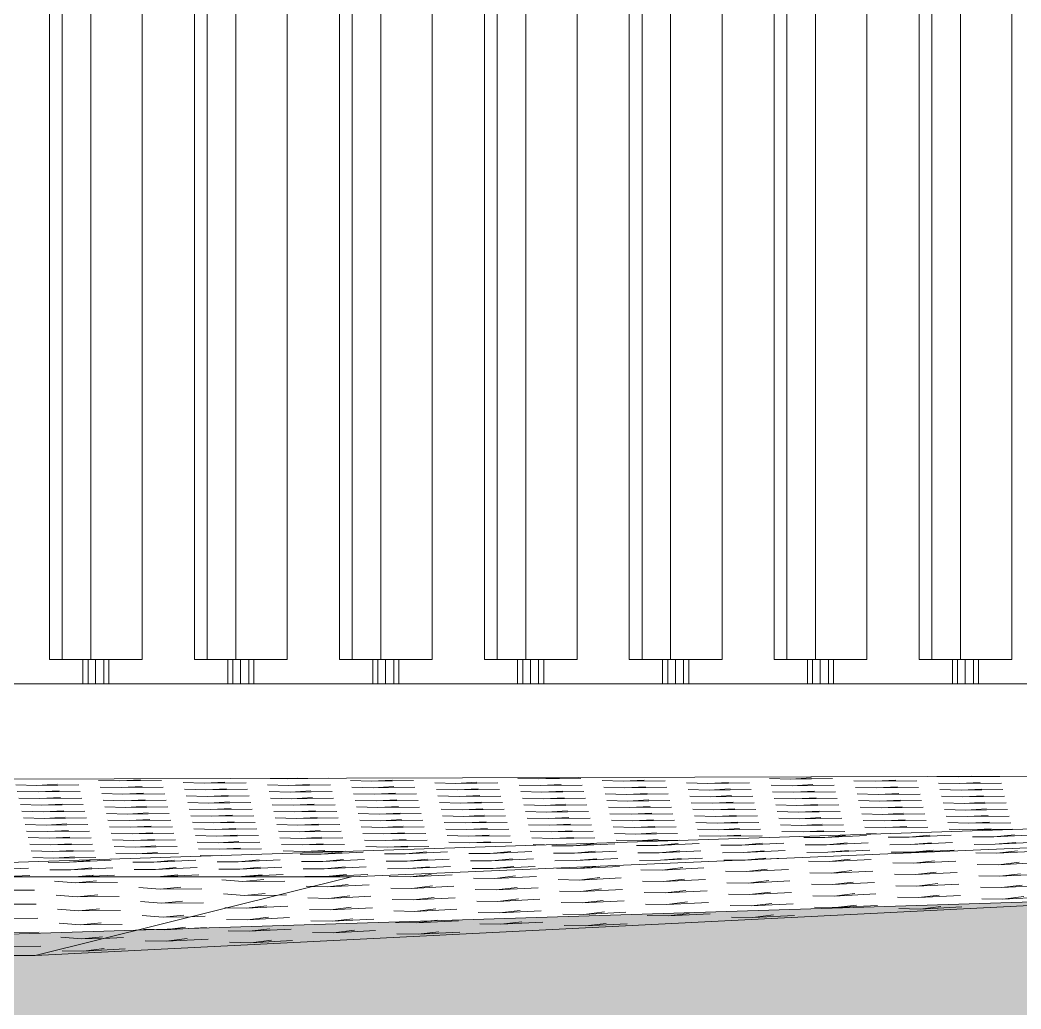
# Model space of a CAD drawing. Header units: millimetres. Extents: x 239748 to 326588, y -19262 to 5561.
# Drawn here: x 298455 to 300527, y -4817 to -2770 of the extents above; entities that cross this region are included whole.
import ezdxf

# ---------------------------------------------------------------- set-up
doc = ezdxf.new("R2010")
doc.units = ezdxf.units.MM
doc.header["$MEASUREMENT"] = 0
for name, color, linetype, lineweight in [('New_   _3D_Pen_No__1', 7, 'Continuous', 13), ('New_2D Drafting - General_Pen_No__1', 7, 'Continuous', 13), ('New_Site & Landscape - Terrain_Pen_No__1', 7, 'Continuous', 13), ('New_Structural - Bearing_Pen_No__1', 7, 'Continuous', 13)]:
    doc.layers.add(name, color=color, linetype=linetype, lineweight=lineweight)
for name, color, linetype, lineweight, true_color in [('New_2D Drafting - General_Pen_No__61', 7, 'Continuous', 20, 0x6a6a6a), ('New_Site & Landscape - Terrain_Pen_No__180', 7, 'Continuous', 15, 0xd6cda7), ('New_Site & Landscape - Terrain_Pen_No__93', 7, 'Continuous', 13, 0xa2a233)]:
    doc.layers.add(name, color=color, linetype=linetype, lineweight=lineweight, true_color=true_color)

msp = doc.modelspace()

# ---------------------------------------------------------------- hatches: boundary and pattern name
at = {"layer": 'New_2D Drafting - General_Pen_No__61', "linetype": 'Continuous', "lineweight": 20, "true_color": 0x6a6a6a}
h = msp.add_hatch(dxfattribs=at)
h.set_pattern_fill('Dashed_0002', color=251, style=0, pattern_type=2)
h.set_pattern_definition([(45, (649171.04, -4123.63), (-183.84776, 183.84776), [195, -65]), (45, (649171.04, -3939.78), (-183.84776, 183.84776), [195, -65])])
h.paths.add_polyline_path([(304790.6827, -4460.3759), (297360.3741, -4696.2383), (297432.4505, -19262.3247), (325883.6342, -19262.3247), (325883.2965, -4496.7853), (312832.5286, -4370.8818), (307073.8019, -4409.8695)])
at = {"layer": 'New_Site & Landscape - Terrain_Pen_No__180', "linetype": 'Continuous', "lineweight": 0, "true_color": 0x353329}
msp.add_hatch(color=250, dxfattribs=at).paths.add_polyline_path([(297432.4505, -19262.3247), (325883.6342, -19262.3247), (325883.6342, -4496.7884), (313274.2348, -4382.3441), (308962.5578, -4382.3438), (306735.3088, -4414.8025), (302168.1642, -4521.8361), (298486.9827, -4705.949), (297432.4505, -4713.9502)])

# ---------------------------------------------------------------- linework, layer by layer
at = {"layer": 'New_   _3D_Pen_No__1', "color": 7, "linetype": 'Continuous', "lineweight": 13}
msp.add_line((297706.5792, -4143.6284), (302406.5792, -4143.6284), dxfattribs=at)
at = {"layer": 'New_2D Drafting - General_Pen_No__1', "color": 7, "linetype": 'Continuous', "lineweight": 13, "flags": 128}
msp.add_lwpolyline([(304790.6827, -4460.3759), (297360.3741, -4696.2383), (297432.4505, -19262.3247), (325883.6342, -19262.3247), (325883.2965, -4496.7853), (312832.5286, -4370.8818), (307073.8019, -4409.8695)], close=True, dxfattribs=at)
at = {"layer": 'New_Site & Landscape - Terrain_Pen_No__1', "color": 7, "linetype": 'Continuous', "lineweight": 13}
for p, q in [((304198.9271, -4324.3851), (297511.399, -4543.6284)), ((297706.5792, -4343.6284), (304104.3477, -4323.7746)), ((304198.9271, -4324.6793), (299141.6135, -4543.6284)), ((298661.8636, -4345.022), (298618.1615, -4343.8627)), ((298661.8636, -4345.022), (298704.7628, -4342.762)), ((298661.8636, -4345.022), (298748.4649, -4343.9213)), ((298836.672, -4349.6593), (298792.9699, -4348.5)), ((298836.672, -4349.6593), (298879.5712, -4347.3992)), ((298836.672, -4349.6593), (298923.2733, -4348.5585)), ((299008.2688, -4340.6191), (298973.5052, -4339.6969)), ((299008.2688, -4340.6191), (299094.8701, -4339.5184)), ((299008.2688, -4340.6191), (299029.0452, -4339.5245)), ((299183.0772, -4345.2564), (299139.3751, -4344.0971)), ((299183.0772, -4345.2564), (299225.9764, -4342.9963)), ((299183.0772, -4345.2564), (299269.6785, -4344.1556)), ((299357.8856, -4349.8936), (299314.1835, -4348.7343)), ((299357.8856, -4349.8936), (299400.7848, -4347.6336)), ((299357.8856, -4349.8936), (299444.4869, -4348.7929)), ((299529.4824, -4340.8535), (299485.7803, -4339.6941)), ((299529.4824, -4340.8535), (299572.3816, -4338.5934)), ((299529.4824, -4340.8535), (299616.0837, -4339.7527)), ((299704.2908, -4345.4907), (299660.5887, -4344.3314)), ((299704.2908, -4345.4907), (299747.19, -4343.2307)), ((299704.2908, -4345.4907), (299790.8921, -4344.39)), ((299879.0992, -4350.128), (299835.3971, -4348.9687)), ((299879.0992, -4350.128), (299921.9984, -4347.868)), ((299879.0992, -4350.128), (299965.7005, -4349.0273)), ((300050.696, -4341.0878), (300006.9939, -4339.9285)), ((300050.696, -4341.0878), (300093.5952, -4338.8278)), ((300050.696, -4341.0878), (300137.2973, -4339.9871)), ((300225.5044, -4345.7251), (300181.8023, -4344.5658)), ((300225.5044, -4345.7251), (300268.4036, -4343.4651)), ((300225.5044, -4345.7251), (300312.1057, -4344.6244)), ((300397.1012, -4336.6849), (300353.3991, -4335.5256)), ((300400.3128, -4350.3624), (300356.6107, -4349.203)), ((300397.1012, -4336.6849), (300425.456, -4335.1911)), ((300397.1012, -4336.6849), (300483.7025, -4335.5842)), ((300400.3128, -4350.3624), (300443.212, -4348.1023)), ((300400.3128, -4350.3624), (300486.9141, -4349.2616)), ((298490.2668, -4354.0622), (298446.5647, -4352.9029)), ((298493.4784, -4367.7396), (298449.7763, -4366.5803)), ((298490.2668, -4354.0622), (298533.166, -4351.8021)), ((298490.2668, -4354.0622), (298576.8681, -4352.9614)), ((298493.4784, -4367.7396), (298536.3776, -4365.4796)), ((298493.4784, -4367.7396), (298580.0797, -4366.6389)), ((298665.0752, -4358.6994), (298621.3731, -4357.5401)), ((298668.2868, -4372.3769), (298624.5847, -4371.2176)), ((298665.0752, -4358.6994), (298707.9744, -4356.4394)), ((298665.0752, -4358.6994), (298751.6765, -4357.5987)), ((298668.2868, -4372.3769), (298711.186, -4370.1168)), ((298668.2868, -4372.3769), (298754.8881, -4371.2761)), ((298839.8836, -4363.3367), (298796.1815, -4362.1774)), ((298839.8836, -4363.3367), (298882.7828, -4361.0767)), ((298839.8836, -4363.3367), (298926.4849, -4362.236)), ((299011.4804, -4354.2965), (298967.7783, -4353.1372)), ((299014.692, -4367.974), (298970.9899, -4366.8147)), ((299011.4804, -4354.2965), (299054.3796, -4352.0365)), ((299011.4804, -4354.2965), (299098.0817, -4353.1958)), ((299014.692, -4367.974), (299057.5912, -4365.7139)), ((299014.692, -4367.974), (299101.2933, -4366.8732)), ((299186.2888, -4358.9338), (299142.5867, -4357.7745)), ((299189.5004, -4372.6112), (299145.7983, -4371.4519)), ((299186.2888, -4358.9338), (299229.188, -4356.6738)), ((299186.2888, -4358.9338), (299272.8901, -4357.8331)), ((299189.5004, -4372.6112), (299232.3996, -4370.3512)), ((299189.5004, -4372.6112), (299276.1017, -4371.5105)), ((299361.0972, -4363.5711), (299317.3951, -4362.4118)), ((299361.0972, -4363.5711), (299403.9964, -4361.311)), ((299361.0972, -4363.5711), (299447.6985, -4362.4703)), ((299532.694, -4354.5309), (299488.9919, -4353.3716)), ((299535.9056, -4368.2083), (299492.2035, -4367.049)), ((299532.694, -4354.5309), (299575.5932, -4352.2709)), ((299532.694, -4354.5309), (299619.2953, -4353.4302)), ((299535.9056, -4368.2083), (299578.8048, -4365.9483)), ((299535.9056, -4368.2083), (299622.5069, -4367.1076)), ((299707.5024, -4359.1682), (299663.8003, -4358.0089)), ((299710.714, -4372.8456), (299667.0119, -4371.6863)), ((299707.5024, -4359.1682), (299750.4016, -4356.9081)), ((299707.5024, -4359.1682), (299794.1037, -4358.0674)), ((299710.714, -4372.8456), (299753.6132, -4370.5856)), ((299710.714, -4372.8456), (299797.3153, -4371.7449)), ((299882.3108, -4363.8054), (299838.6087, -4362.6461)), ((299882.3108, -4363.8054), (299925.21, -4361.5454)), ((299882.3108, -4363.8054), (299968.9121, -4362.7047)), ((300053.9076, -4354.7653), (300010.2055, -4353.6059)), ((300057.1192, -4368.4427), (300013.4171, -4367.2834)), ((300053.9076, -4354.7653), (300096.8068, -4352.5052)), ((300053.9076, -4354.7653), (300140.5089, -4353.6645)), ((300057.1192, -4368.4427), (300100.0184, -4366.1827)), ((300057.1192, -4368.4427), (300143.7205, -4367.342)), ((300228.716, -4359.4025), (300185.0139, -4358.2432)), ((300231.9276, -4373.08), (300188.2255, -4371.9206)), ((300228.716, -4359.4025), (300271.6152, -4357.1425)), ((300228.716, -4359.4025), (300315.3173, -4358.3018)), ((300231.9276, -4373.08), (300274.8268, -4370.8199)), ((300403.5244, -4364.0398), (300359.8223, -4362.8805)), ((300403.5244, -4364.0398), (300446.4236, -4361.7798)), ((300403.5244, -4364.0398), (300490.1257, -4362.9391)), ((298496.69, -4381.417), (298452.9879, -4380.2577)), ((298496.69, -4381.417), (298539.5892, -4379.157)), ((298496.69, -4381.417), (298583.2913, -4380.3163)), ((298671.4984, -4386.0543), (298627.7963, -4384.895)), ((298671.4984, -4386.0543), (298714.3976, -4383.7943)), ((298671.4984, -4386.0543), (298758.0997, -4384.9536)), ((298843.0952, -4377.0141), (298799.3931, -4375.8548)), ((298846.3068, -4390.6916), (298802.6047, -4389.5323)), ((298843.0952, -4377.0141), (298885.9944, -4374.7541)), ((298843.0952, -4377.0141), (298929.6965, -4375.9134)), ((298846.3068, -4390.6916), (298889.206, -4388.4315)), ((298846.3068, -4390.6916), (298932.9081, -4389.5909)), ((299017.9036, -4381.6514), (298974.2015, -4380.4921)), ((299017.9036, -4381.6514), (299060.8028, -4379.3914)), ((299017.9036, -4381.6514), (299104.5049, -4380.5507)), ((299192.712, -4386.2887), (299149.0099, -4385.1294)), ((299192.712, -4386.2887), (299235.6112, -4384.0286)), ((299192.712, -4386.2887), (299279.3133, -4385.1879)), ((299364.3088, -4377.2485), (299320.6067, -4376.0892)), ((299367.5204, -4390.9259), (299323.8183, -4389.7666)), ((299364.3088, -4377.2485), (299407.208, -4374.9885)), ((299364.3088, -4377.2485), (299450.9101, -4376.1478)), ((299367.5204, -4390.9259), (299410.4196, -4388.6659)), ((299367.5204, -4390.9259), (299454.1217, -4389.8252)), ((299539.1172, -4381.8858), (299495.4151, -4380.7265)), ((299539.1172, -4381.8858), (299582.0164, -4379.6257)), ((299539.1172, -4381.8858), (299625.7185, -4380.785)), ((299713.9256, -4386.523), (299670.2235, -4385.3637)), ((299713.9256, -4386.523), (299756.8248, -4384.263)), ((299713.9256, -4386.523), (299800.5269, -4385.4223)), ((299885.5224, -4377.4829), (299841.8203, -4376.3236)), ((299888.734, -4391.1603), (299845.0319, -4390.001)), ((299885.5224, -4377.4829), (299928.4216, -4375.2228)), ((299885.5224, -4377.4829), (299972.1237, -4376.3821)), ((299888.734, -4391.1603), (299931.6332, -4388.9003)), ((299888.734, -4391.1603), (299975.3353, -4390.0596)), ((300060.3308, -4382.1201), (300016.6287, -4380.9608)), ((300060.3308, -4382.1201), (300103.23, -4379.8601)), ((300060.3308, -4382.1201), (300146.9321, -4381.0194)), ((300235.1392, -4386.7574), (300191.4371, -4385.5981)), ((300231.9276, -4373.08), (300318.5289, -4371.9792)), ((300235.1392, -4386.7574), (300278.0384, -4384.4974)), ((300235.1392, -4386.7574), (300321.7405, -4385.6567)), ((300406.736, -4377.7172), (300363.0339, -4376.5579)), ((300409.9476, -4391.3947), (300366.2455, -4390.2354)), ((300406.736, -4377.7172), (300449.6352, -4375.4572)), ((300406.736, -4377.7172), (300493.3373, -4376.6165)), ((300409.9476, -4391.3947), (300452.8468, -4389.1346)), ((300409.9476, -4391.3947), (300496.5489, -4390.2939)), ((298499.9016, -4395.0945), (298456.1995, -4393.9352)), ((298503.1132, -4408.7719), (298459.4111, -4407.6126)), ((298499.9016, -4395.0945), (298542.8008, -4392.8344)), ((298499.9016, -4395.0945), (298586.5029, -4393.9938)), ((298503.1132, -4408.7719), (298546.0124, -4406.5119)), ((298503.1132, -4408.7719), (298589.7145, -4407.6712)), ((298674.71, -4399.7317), (298631.0079, -4398.5724)), ((298677.9216, -4413.4092), (298634.2195, -4412.2499)), ((298674.71, -4399.7317), (298717.6092, -4397.4717)), ((298674.71, -4399.7317), (298761.3113, -4398.631)), ((298677.9216, -4413.4092), (298720.8208, -4411.1491)), ((298677.9216, -4413.4092), (298764.5229, -4412.3085)), ((298849.5184, -4404.369), (298805.8163, -4403.2097)), ((298849.5184, -4404.369), (298892.4176, -4402.109)), ((298849.5184, -4404.369), (298936.1197, -4403.2683)), ((299021.1152, -4395.3288), (298977.4131, -4394.1695)), ((299024.3268, -4409.0063), (298980.6247, -4407.847)), ((299021.1152, -4395.3288), (299064.0144, -4393.0688)), ((299021.1152, -4395.3288), (299107.7165, -4394.2281)), ((299024.3268, -4409.0063), (299067.226, -4406.7462)), ((299024.3268, -4409.0063), (299110.9281, -4407.9056)), ((299195.9236, -4399.9661), (299152.2215, -4398.8068)), ((299199.1352, -4413.6435), (299155.4331, -4412.4842)), ((299195.9236, -4399.9661), (299238.8228, -4397.7061)), ((299195.9236, -4399.9661), (299282.5249, -4398.8654)), ((299199.1352, -4413.6435), (299242.0344, -4411.3835)), ((299199.1352, -4413.6435), (299285.7365, -4412.5428)), ((299370.732, -4404.6034), (299327.0299, -4403.4441)), ((299370.732, -4404.6034), (299413.6312, -4402.3433)), ((299370.732, -4404.6034), (299457.3333, -4403.5026)), ((299542.3288, -4395.5632), (299498.6267, -4394.4039)), ((299545.5404, -4409.2406), (299501.8383, -4408.0813)), ((299542.3288, -4395.5632), (299585.228, -4393.3032)), ((299542.3288, -4395.5632), (299628.9301, -4394.4625)), ((299545.5404, -4409.2406), (299588.4396, -4406.9806)), ((299545.5404, -4409.2406), (299632.1417, -4408.1399)), ((299717.1372, -4400.2005), (299673.4351, -4399.0412)), ((299720.3488, -4413.8779), (299676.6467, -4412.7186)), ((299717.1372, -4400.2005), (299760.0364, -4397.9404)), ((299717.1372, -4400.2005), (299803.7385, -4399.0997)), ((299720.3488, -4413.8779), (299763.248, -4411.6179)), ((299720.3488, -4413.8779), (299806.9501, -4412.7772)), ((299891.9456, -4404.8377), (299848.2435, -4403.6784)), ((299891.9456, -4404.8377), (299934.8448, -4402.5777)), ((299891.9456, -4404.8377), (299978.5469, -4403.737)), ((300063.5424, -4395.7976), (300019.8403, -4394.6383)), ((300066.754, -4409.475), (300023.0519, -4408.3157)), ((300063.5424, -4395.7976), (300106.4416, -4393.5375)), ((300063.5424, -4395.7976), (300150.1437, -4394.6968)), ((300066.754, -4409.475), (300109.6532, -4407.215)), ((300066.754, -4409.475), (300153.3553, -4408.3743)), ((300238.3508, -4400.4348), (300194.6487, -4399.2755)), ((300241.5624, -4414.1123), (300197.8603, -4412.953)), ((300238.3508, -4400.4348), (300281.25, -4398.1748)), ((300238.3508, -4400.4348), (300324.9521, -4399.3341)), ((300241.5624, -4414.1123), (300284.4616, -4411.8522)), ((300241.5624, -4414.1123), (300328.1637, -4413.0115)), ((300413.1592, -4405.0721), (300369.4571, -4403.9128)), ((300413.1592, -4405.0721), (300456.0584, -4402.8121)), ((300413.1592, -4405.0721), (300499.7605, -4403.9714)), ((298506.3248, -4422.4493), (298462.6227, -4421.29)), ((298506.3248, -4422.4493), (298549.224, -4420.1893)), ((298506.3248, -4422.4493), (298592.9261, -4421.3486)), ((298509.5364, -4436.1268), (298552.4356, -4433.8667)), ((298681.1332, -4427.0866), (298637.4311, -4425.9273)), ((298681.1332, -4427.0866), (298724.0324, -4424.8266)), ((298681.1332, -4427.0866), (298767.7345, -4425.9859)), ((298852.73, -4418.0464), (298809.0279, -4416.8871)), ((298855.9416, -4431.7239), (298812.2395, -4430.5646)), ((298852.73, -4418.0464), (298895.6292, -4415.7864)), ((298852.73, -4418.0464), (298939.3313, -4416.9457)), ((298855.9416, -4431.7239), (298898.8408, -4429.4638)), ((298855.9416, -4431.7239), (298942.5429, -4430.6232)), ((299027.5384, -4422.6837), (298983.8363, -4421.5244)), ((299027.5384, -4422.6837), (299070.4376, -4420.4237)), ((299027.5384, -4422.6837), (299114.1397, -4421.583)), ((299202.3468, -4427.321), (299158.6447, -4426.1617)), ((299202.3468, -4427.321), (299245.246, -4425.0609)), ((299202.3468, -4427.321), (299288.9481, -4426.2203)), ((299373.9436, -4418.2808), (299330.2415, -4417.1215)), ((299377.1552, -4431.9582), (299333.4531, -4430.7989)), ((299373.9436, -4418.2808), (299416.8428, -4416.0208)), ((299373.9436, -4418.2808), (299460.5449, -4417.1801)), ((299377.1552, -4431.9582), (299420.0544, -4429.6982)), ((299377.1552, -4431.9582), (299463.7565, -4430.8575)), ((299548.752, -4422.9181), (299505.0499, -4421.7588)), ((299548.752, -4422.9181), (299591.6512, -4420.658)), ((299548.752, -4422.9181), (299635.3533, -4421.8174)), ((299723.5604, -4427.5553), (299679.8583, -4426.396)), ((299723.5604, -4427.5553), (299766.4596, -4425.2953)), ((299723.5604, -4427.5553), (299810.1617, -4426.4546)), ((299895.1572, -4418.5152), (299851.4551, -4417.3559)), ((299898.3688, -4432.1926), (299854.6667, -4431.0333)), ((299895.1572, -4418.5152), (299938.0564, -4416.2551)), ((299895.1572, -4418.5152), (299981.7585, -4417.4144)), ((299898.3688, -4432.1926), (299941.268, -4429.9326)), ((299898.3688, -4432.1926), (299984.9701, -4431.0919)), ((300069.9656, -4423.1524), (300026.2635, -4421.9931)), ((300069.9656, -4423.1524), (300112.8648, -4420.8924)), ((300069.9656, -4423.1524), (300156.5669, -4422.0517)), ((300244.774, -4427.7897), (300201.0719, -4426.6304)), ((300244.774, -4427.7897), (300287.6732, -4425.5297)), ((300244.774, -4427.7897), (300331.3753, -4426.689)), ((300416.3708, -4418.7495), (300372.6687, -4417.5902)), ((300419.5824, -4432.427), (300375.8803, -4431.2677)), ((300416.3708, -4418.7495), (300459.27, -4416.4895)), ((300416.3708, -4418.7495), (300502.9721, -4417.6488)), ((300419.5824, -4432.427), (300462.4816, -4430.1669)), ((300419.5824, -4432.427), (300506.1837, -4431.3262)), ((298509.5364, -4436.1268), (298465.8343, -4434.9675)), ((298512.748, -4449.8042), (298469.0459, -4448.6449)), ((298509.5364, -4436.1268), (298596.1377, -4435.0261)), ((298512.748, -4449.8042), (298555.6472, -4447.5442)), ((298512.748, -4449.8042), (298599.3493, -4448.7035)), ((298684.3448, -4440.7641), (298640.6427, -4439.6047)), ((298687.5564, -4454.4415), (298643.8543, -4453.2822)), ((298684.3448, -4440.7641), (298727.244, -4438.504)), ((298684.3448, -4440.7641), (298770.9461, -4439.6633)), ((298687.5564, -4454.4415), (298730.4556, -4452.1814)), ((298687.5564, -4454.4415), (298774.1577, -4453.3408)), ((298859.1532, -4445.4013), (298815.4511, -4444.242)), ((298859.1532, -4445.4013), (298902.0524, -4443.1413)), ((298859.1532, -4445.4013), (298945.7545, -4444.3006)), ((299030.75, -4436.3611), (298987.0479, -4435.2018)), ((299033.9616, -4450.0386), (298990.2595, -4448.8793)), ((299030.75, -4436.3611), (299073.6492, -4434.1011)), ((299030.75, -4436.3611), (299117.3513, -4435.2604)), ((299033.9616, -4450.0386), (299076.8608, -4447.7785)), ((299033.9616, -4450.0386), (299120.5629, -4448.9379)), ((299205.5584, -4440.9984), (299161.8563, -4439.8391)), ((299208.77, -4454.6758), (299165.0679, -4453.5165)), ((299205.5584, -4440.9984), (299248.4576, -4438.7384)), ((299205.5584, -4440.9984), (299292.1597, -4439.8977)), ((299208.77, -4454.6758), (299251.6692, -4452.4158)), ((299208.77, -4454.6758), (299295.3713, -4453.5751)), ((299380.3668, -4445.6357), (299336.6647, -4444.4764)), ((299380.3668, -4445.6357), (299423.266, -4443.3756)), ((299380.3668, -4445.6357), (299466.9681, -4444.535)), ((299551.9636, -4436.5955), (299508.2615, -4435.4362)), ((299555.1752, -4450.2729), (299511.4731, -4449.1136)), ((299551.9636, -4436.5955), (299594.8628, -4434.3355)), ((299551.9636, -4436.5955), (299638.5649, -4435.4948)), ((299555.1752, -4450.2729), (299598.0744, -4448.0129)), ((299555.1752, -4450.2729), (299641.7765, -4449.1722)), ((299726.772, -4441.2328), (299683.0699, -4440.0735)), ((299729.9836, -4454.9102), (299686.2815, -4453.7509)), ((299726.772, -4441.2328), (299769.6712, -4438.9727)), ((299726.772, -4441.2328), (299813.3733, -4440.1321)), ((299729.9836, -4454.9102), (299772.8828, -4452.6502)), ((299729.9836, -4454.9102), (299816.5849, -4453.8095)), ((299901.5804, -4445.87), (299857.8783, -4444.7107)), ((299901.5804, -4445.87), (299944.4796, -4443.61)), ((299901.5804, -4445.87), (299988.1817, -4444.7693)), ((300073.1772, -4436.8299), (300029.4751, -4435.6706)), ((300076.3888, -4450.5073), (300032.6867, -4449.348)), ((300073.1772, -4436.8299), (300116.0764, -4434.5698)), ((300073.1772, -4436.8299), (300159.7785, -4435.7292)), ((300076.3888, -4450.5073), (300119.288, -4448.2473)), ((300076.3888, -4450.5073), (300162.9901, -4449.4066)), ((300247.9856, -4441.4671), (300204.2835, -4440.3078)), ((300228.648, -4454.5464), (300207.4951, -4453.9853)), ((300247.9856, -4441.4671), (300290.8848, -4439.2071)), ((300247.9856, -4441.4671), (300334.5869, -4440.3664)), ((300422.794, -4446.1044), (300379.0919, -4444.9451)), ((300422.794, -4446.1044), (300465.6932, -4443.8444)), ((300422.794, -4446.1044), (300509.3953, -4445.0037)), ((298515.9596, -4463.4817), (298472.2575, -4462.3223)), ((298515.9596, -4463.4817), (298558.8588, -4461.2216)), ((298515.9596, -4463.4817), (298602.5609, -4462.3809)), ((298519.1712, -4477.1591), (298562.0704, -4474.899)), ((298690.768, -4468.1189), (298647.0659, -4466.9596)), ((298690.768, -4468.1189), (298733.6672, -4465.8589)), ((298690.768, -4468.1189), (298777.3693, -4467.0182)), ((298862.3648, -4459.0788), (298818.6627, -4457.9194)), ((298865.5764, -4472.7562), (298821.8743, -4471.5969)), ((298862.3648, -4459.0788), (298905.264, -4456.8187)), ((298862.3648, -4459.0788), (298948.9661, -4457.978)), ((298865.5764, -4472.7562), (298908.4756, -4470.4961)), ((298865.5764, -4472.7562), (298952.1777, -4471.6555)), ((299037.1732, -4463.716), (298993.4711, -4462.5567)), ((299037.1732, -4463.716), (299080.0724, -4461.456)), ((299037.1732, -4463.716), (299123.7745, -4462.6153)), ((299040.3848, -4477.3935), (299083.284, -4475.1334)), ((299211.9816, -4468.3533), (299168.2795, -4467.194)), ((299211.9816, -4468.3533), (299254.8808, -4466.0932)), ((299211.9816, -4468.3533), (299298.5829, -4467.2526)), ((299383.5784, -4459.3131), (299339.8763, -4458.1538)), ((299386.79, -4472.9906), (299343.0879, -4471.8312)), ((299383.5784, -4459.3131), (299426.4776, -4457.0531)), ((299383.5784, -4459.3131), (299470.1797, -4458.2124)), ((299386.79, -4472.9906), (299429.6892, -4470.7305)), ((299386.79, -4472.9906), (299473.3913, -4471.8898)), ((299558.3868, -4463.9504), (299514.6847, -4462.7911)), ((299558.3868, -4463.9504), (299601.286, -4461.6903)), ((299558.3868, -4463.9504), (299644.9881, -4462.8497)), ((299600.1376, -4479.0033), (299686.7389, -4474.8629)), ((299600.1376, -4479.0033), (299643.0368, -4475.0072)), ((299733.1952, -4468.5876), (299689.4931, -4467.4283)), ((299733.1952, -4468.5876), (299776.0944, -4466.3276)), ((299733.1952, -4468.5876), (299819.7965, -4467.4869)), ((299774.946, -4478.4258), (299861.5473, -4474.2854)), ((299774.946, -4478.4258), (299817.8452, -4474.4298)), ((299904.792, -4459.5475), (299861.0899, -4458.3882)), ((299904.792, -4459.5475), (299947.6912, -4457.2874)), ((299904.792, -4459.5475), (299991.3933, -4458.4468)), ((299949.7544, -4477.8484), (300036.3557, -4473.7079)), ((299949.7544, -4477.8484), (299992.6536, -4473.8523)), ((300121.3512, -4461.8641), (300077.6491, -4462.0085)), ((300121.3512, -4461.8641), (300207.9525, -4457.7237)), ((300121.3512, -4461.8641), (300164.2504, -4457.868)), ((300124.5628, -4477.2709), (300211.1641, -4473.1304)), ((300124.5628, -4477.2709), (300167.462, -4473.2748)), ((300296.1596, -4461.2866), (300252.4575, -4461.431)), ((300296.1596, -4461.2866), (300382.7609, -4457.1462)), ((300296.1596, -4461.2866), (300339.0588, -4457.2906)), ((300299.3712, -4476.6934), (300385.9725, -4472.553)), ((300299.3712, -4476.6934), (300342.2704, -4472.6973)), ((300470.968, -4460.7092), (300427.2659, -4460.8535)), ((300470.968, -4460.7092), (300557.5693, -4456.5687)), ((300470.968, -4460.7092), (300513.8672, -4456.7131)), ((300474.1796, -4476.1159), (300560.7809, -4471.9755)), ((300474.1796, -4476.1159), (300517.0788, -4472.1199)), ((298519.1712, -4477.1591), (298475.4691, -4475.9998)), ((298522.3828, -4490.8365), (298478.6807, -4489.6772)), ((298519.1712, -4477.1591), (298605.7725, -4476.0584)), ((298522.3828, -4490.8365), (298565.282, -4488.5765)), ((298522.3828, -4490.8365), (298608.9841, -4489.7358)), ((298693.9796, -4481.7964), (298650.2775, -4480.637)), ((298697.1912, -4495.4738), (298653.4891, -4494.3145)), ((298693.9796, -4481.7964), (298736.8788, -4479.5363)), ((298693.9796, -4481.7964), (298780.5809, -4480.6956)), ((298697.1912, -4495.4738), (298740.0904, -4493.2137)), ((298697.1912, -4495.4738), (298783.7925, -4494.3731)), ((298868.788, -4486.4336), (298825.0859, -4485.2743)), ((298868.788, -4486.4336), (298911.6872, -4484.1736)), ((298868.788, -4486.4336), (298955.3893, -4485.3329)), ((299040.3848, -4477.3935), (298996.6827, -4476.2341)), ((299043.5964, -4491.0709), (298999.8943, -4489.9116)), ((299078.924, -4496.1425), (299035.2219, -4496.2868)), ((299040.3848, -4477.3935), (299126.9861, -4476.2927)), ((299043.5964, -4491.0709), (299086.4956, -4488.8108)), ((299043.5964, -4491.0709), (299130.1977, -4489.9702)), ((299078.924, -4496.1425), (299165.5253, -4492.0021)), ((299078.924, -4496.1425), (299121.8232, -4492.1464)), ((299215.1932, -4482.0307), (299171.4911, -4480.8714)), ((299253.7324, -4495.565), (299210.0303, -4495.7094)), ((299215.1932, -4482.0307), (299258.0924, -4479.7707)), ((299215.1932, -4482.0307), (299301.7945, -4480.93)), ((299253.7324, -4495.565), (299340.3337, -4491.4246)), ((299253.7324, -4495.565), (299296.6316, -4491.5689)), ((299428.5408, -4494.9875), (299384.8387, -4495.1319)), ((299428.5408, -4494.9875), (299515.1421, -4490.8471)), ((299428.5408, -4494.9875), (299471.44, -4490.9915)), ((299541.1482, -4477.0853), (299517.8963, -4476.4685)), ((299600.1376, -4479.0033), (299556.4355, -4479.1477)), ((299603.3492, -4494.4101), (299559.6471, -4494.5544)), ((299603.3492, -4494.4101), (299689.9505, -4490.2696)), ((299603.3492, -4494.4101), (299646.2484, -4490.414)), ((299774.946, -4478.4258), (299731.2439, -4478.5702)), ((299778.1576, -4493.8326), (299734.4555, -4493.977)), ((299778.1576, -4493.8326), (299864.7589, -4489.6922)), ((299778.1576, -4493.8326), (299821.0568, -4489.8365)), ((299949.7544, -4477.8484), (299906.0523, -4477.9927)), ((299952.966, -4493.2551), (299909.2639, -4493.3995)), ((299952.966, -4493.2551), (300039.5673, -4489.1147)), ((299952.966, -4493.2551), (299995.8652, -4489.2591)), ((300124.5628, -4477.2709), (300080.8607, -4477.4152)), ((300127.7744, -4492.6777), (300084.0723, -4492.822)), ((300127.7744, -4492.6777), (300214.3757, -4488.5372)), ((300127.7744, -4492.6777), (300170.6736, -4488.6816)), ((300299.3712, -4476.6934), (300255.6691, -4476.8378)), ((300302.5828, -4492.1002), (300258.8807, -4492.2446)), ((300302.5828, -4492.1002), (300389.1841, -4487.9598)), ((300302.5828, -4492.1002), (300345.482, -4488.1041)), ((300474.1796, -4476.1159), (300430.4775, -4476.2603)), ((300477.3912, -4494.5869), (300433.6891, -4493.7958)), ((300477.3912, -4494.5869), (300520.2904, -4489.446)), ((300477.3912, -4494.5869), (300563.9925, -4490.2371)), ((298525.5944, -4504.514), (298481.8923, -4503.3546)), ((298557.7104, -4513.2817), (298514.0083, -4513.426)), ((298525.5944, -4504.514), (298568.4936, -4502.2539)), ((298525.5944, -4504.514), (298612.1957, -4503.4132)), ((298557.7104, -4513.2817), (298644.3117, -4509.1412)), ((298557.7104, -4513.2817), (298600.6096, -4509.2856)), ((298732.5188, -4512.7042), (298688.8167, -4512.8486)), ((298732.5188, -4512.7042), (298819.1201, -4508.5638)), ((298732.5188, -4512.7042), (298775.418, -4508.7081)), ((298853.6484, -4499.6242), (298828.2975, -4498.9517)), ((298907.3272, -4512.1267), (298863.6251, -4512.2711)), ((298907.3272, -4512.1267), (298993.9285, -4507.9863)), ((298907.3272, -4512.1267), (298950.2264, -4508.1307)), ((299082.1356, -4511.5493), (299038.4335, -4511.6936)), ((299082.1356, -4511.5493), (299168.7369, -4507.4088)), ((299082.1356, -4511.5493), (299125.0348, -4507.5532)), ((299256.944, -4510.9718), (299213.2419, -4511.1162)), ((299256.944, -4510.9718), (299343.5453, -4506.8314)), ((299256.944, -4510.9718), (299299.8432, -4506.9757)), ((299431.7524, -4510.3943), (299388.0503, -4510.5387)), ((299431.7524, -4510.3943), (299518.3537, -4506.2539)), ((299431.7524, -4510.3943), (299474.6516, -4506.3983)), ((299606.5608, -4509.8169), (299562.8587, -4509.9612)), ((299606.5608, -4509.8169), (299693.1621, -4505.6764)), ((299606.5608, -4509.8169), (299649.46, -4505.8208)), ((299781.3692, -4509.2394), (299737.6671, -4509.3838)), ((299781.3692, -4509.2394), (299867.9705, -4505.099)), ((299781.3692, -4509.2394), (299824.2684, -4505.2433)), ((299948.7043, -4508.6866), (299912.4755, -4508.8063)), ((299956.1776, -4508.8219), (299948.7045, -4508.6866)), ((299956.1776, -4508.8219), (300022.3427, -4505.4985)), ((299956.1776, -4508.8219), (299962.1718, -4508.1036)), ((299962.172, -4508.1035), (299999.0768, -4504.6659)), ((300022.3453, -4505.4984), (300042.7789, -4504.5215)), ((300130.986, -4511.986), (300087.2839, -4511.195)), ((300130.986, -4511.986), (300173.8852, -4506.8452)), ((300130.986, -4511.986), (300217.5873, -4507.6362)), ((300305.7944, -4515.1502), (300262.0923, -4514.3591)), ((300305.7944, -4515.1502), (300348.6936, -4510.0094)), ((300305.7944, -4515.1502), (300392.3957, -4510.8004)), ((300480.6028, -4518.3143), (300523.502, -4513.1735)), ((300480.6028, -4518.3143), (300567.2041, -4513.9645)), ((298386.1136, -4529.2659), (298472.7149, -4525.1255)), ((298560.922, -4528.6885), (298517.2199, -4528.8328)), ((298560.922, -4528.6885), (298647.5233, -4524.548)), ((298560.922, -4528.6885), (298603.8212, -4524.6924)), ((298735.7304, -4528.111), (298692.0283, -4528.2554)), ((298735.7304, -4528.111), (298822.3317, -4523.9706)), ((298735.7304, -4528.111), (298778.6296, -4524.1149)), ((298910.5388, -4527.5335), (298866.8367, -4527.6779)), ((298910.5388, -4527.5335), (298997.1401, -4523.3931)), ((298910.5388, -4527.5335), (298953.438, -4523.5375)), ((299085.3472, -4526.956), (299041.6451, -4527.1004)), ((299085.3472, -4526.956), (299171.9485, -4522.8156)), ((299085.3472, -4526.956), (299128.2464, -4522.96)), ((299260.1556, -4526.3786), (299216.4535, -4526.5229)), ((299260.1556, -4526.3786), (299346.7569, -4522.2381)), ((299260.1556, -4526.3786), (299303.0548, -4522.3825)), ((299434.964, -4525.8011), (299391.2619, -4525.9455)), ((299434.964, -4525.8011), (299521.5653, -4521.6607)), ((299434.964, -4525.8011), (299477.8632, -4521.805)), ((299609.7724, -4526.221), (299566.0703, -4525.43)), ((299609.7724, -4526.221), (299647.1488, -4521.742)), ((299609.7724, -4526.221), (299696.3737, -4521.8712)), ((299647.1489, -4521.742), (299652.6716, -4521.2276)), ((299784.5808, -4529.3852), (299740.8787, -4528.5941)), ((299784.5808, -4529.3852), (299827.48, -4524.2444)), ((299784.5808, -4529.3852), (299871.1821, -4525.0354)), ((299959.3892, -4532.5493), (299915.6871, -4531.7583)), ((299959.3892, -4532.5493), (300002.2884, -4527.4085)), ((299959.3892, -4532.5493), (300045.9905, -4528.1996)), ((300134.1976, -4535.7135), (300090.4955, -4534.9225)), ((300134.1976, -4535.7135), (300177.0968, -4530.5727)), ((300134.1976, -4535.7135), (300220.7989, -4531.3637)), ((300309.006, -4538.8777), (300351.9052, -4533.7368)), ((300309.006, -4538.8777), (300395.6073, -4534.5279)), ((300480.6028, -4518.3143), (300436.9007, -4517.5233)), ((300483.8144, -4542.0418), (300526.7136, -4536.901)), ((300483.8144, -4542.0418), (300570.4157, -4537.692)), ((297476.8529, -4543.6284), (299141.6135, -4543.6284)), ((298411.167, -4543.6284), (298475.9265, -4540.5323)), ((299141.6135, -4543.6284), (298486.9827, -4705.949)), ((298570.5568, -4555.5252), (298526.8547, -4552.242)), ((298569.1448, -4543.6284), (298607.0328, -4540.0992)), ((298570.5568, -4555.5252), (298613.456, -4551.5625)), ((298570.5568, -4555.5252), (298657.1581, -4554.8458)), ((298573.8971, -4543.6284), (298650.7349, -4539.9548)), ((298738.942, -4543.5178), (298705.4393, -4543.6284)), ((298738.942, -4543.5178), (298825.5433, -4539.3773)), ((298738.942, -4543.5178), (298781.8412, -4539.5217)), ((298913.7504, -4542.9403), (298870.0483, -4543.0847)), ((298916.962, -4552.8073), (298873.2599, -4549.524)), ((298913.7504, -4542.9403), (299000.3517, -4538.7999)), ((298913.7504, -4542.9403), (298956.6496, -4538.9442)), ((298916.962, -4552.8073), (298959.8612, -4548.8445)), ((298916.962, -4552.8073), (299003.5633, -4552.1278)), ((299088.5588, -4542.3628), (299044.8567, -4542.5072)), ((299088.5588, -4542.3628), (299175.1601, -4538.2224)), ((299088.5588, -4542.3628), (299131.458, -4538.3668)), ((299263.3672, -4543.6202), (299219.6651, -4542.8291)), ((299263.3672, -4543.6202), (299306.2664, -4538.4794)), ((299263.3672, -4543.6202), (299349.9685, -4539.2704)), ((299438.1756, -4546.7843), (299394.4735, -4545.9933)), ((299438.1756, -4546.7843), (299481.0748, -4541.6435)), ((299438.1756, -4546.7843), (299524.7769, -4542.4346)), ((299612.984, -4549.9485), (299569.2819, -4549.1575)), ((299612.984, -4549.9485), (299655.8832, -4544.8077)), ((299612.984, -4549.9485), (299699.5853, -4545.5987)), ((299787.7924, -4553.1127), (299744.0903, -4552.3216)), ((299787.7924, -4553.1127), (299830.6916, -4547.9718)), ((299787.7924, -4553.1127), (299874.3937, -4548.7629)), ((299962.6008, -4556.2768), (299918.8987, -4555.4858)), ((299962.6008, -4556.2768), (300005.5, -4551.136)), ((299962.6008, -4556.2768), (300049.2021, -4551.927)), ((300137.4092, -4559.441), (300180.3084, -4554.3001)), ((300137.4092, -4559.441), (300224.0105, -4555.0912)), ((300309.006, -4538.8777), (300265.3039, -4538.0866)), ((300312.2176, -4562.6051), (300355.1168, -4557.4643)), ((300312.2176, -4562.6051), (300398.8189, -4558.2553)), ((300483.8144, -4542.0418), (300440.1123, -4541.2508)), ((298398.96, -4571.3762), (298485.5613, -4570.6967)), ((298745.3652, -4568.6582), (298701.6631, -4565.375)), ((298745.3652, -4568.6582), (298788.2644, -4564.6955)), ((298745.3652, -4568.6582), (298831.9665, -4567.9787)), ((298920.1736, -4581.7912), (298876.4715, -4578.508)), ((298920.1736, -4581.7912), (298963.0728, -4577.8285)), ((299060.9648, -4563.6259), (299048.0683, -4562.657)), ((299091.7704, -4564.1835), (299060.9648, -4563.6259)), ((299091.7704, -4564.1835), (299134.6696, -4559.0427)), ((299091.7704, -4564.1835), (299178.3717, -4559.8337)), ((299266.5788, -4567.3477), (299222.8767, -4566.5566)), ((299266.5788, -4567.3477), (299309.478, -4562.2068)), ((299266.5788, -4567.3477), (299353.1801, -4562.9979)), ((299441.3872, -4570.5118), (299397.6851, -4569.7208)), ((299441.3872, -4570.5118), (299484.2864, -4565.371)), ((299441.3872, -4570.5118), (299527.9885, -4566.162)), ((299616.1956, -4573.676), (299572.4935, -4572.8849)), ((299616.1956, -4573.676), (299659.0948, -4568.5351)), ((299616.1956, -4573.676), (299702.7969, -4569.3262)), ((299791.004, -4576.8401), (299747.3019, -4576.0491)), ((299791.004, -4576.8401), (299833.9032, -4571.6993)), ((299791.004, -4576.8401), (299877.6053, -4572.4903)), ((299965.8124, -4580.0043), (300008.7116, -4574.8634)), ((299965.8124, -4580.0043), (300052.4137, -4575.6545)), ((300137.4092, -4559.441), (300093.7071, -4558.6499)), ((300140.6208, -4583.1684), (300183.52, -4578.0276)), ((300140.6208, -4583.1684), (300227.2221, -4578.8186)), ((300312.2176, -4562.6051), (300268.5155, -4561.8141)), ((300487.026, -4565.7693), (300443.3239, -4564.9782)), ((300487.026, -4565.7693), (300529.9252, -4560.6284)), ((300487.026, -4565.7693), (300573.6273, -4561.4195)), ((298402.1716, -4600.3601), (298488.7729, -4599.6806)), ((298573.7684, -4584.5092), (298530.0663, -4581.2259)), ((298573.7684, -4584.5092), (298616.6676, -4580.5464)), ((298573.7684, -4584.5092), (298660.3697, -4583.8297)), ((298748.5768, -4597.6421), (298704.8747, -4594.3589)), ((298748.5768, -4597.6421), (298791.476, -4593.6794)), ((298748.5768, -4597.6421), (298835.1781, -4596.9626)), ((298920.1736, -4581.7912), (298989.9118, -4581.244)), ((298989.9118, -4581.244), (299006.7749, -4580.397)), ((299094.982, -4587.911), (299051.2799, -4587.1199)), ((299094.982, -4587.911), (299137.8812, -4582.7701)), ((299094.982, -4587.911), (299181.5833, -4583.5612)), ((299269.7904, -4591.0751), (299226.0883, -4590.2841)), ((299269.7904, -4591.0751), (299312.6896, -4585.9343)), ((299269.7904, -4591.0751), (299356.3917, -4586.7253)), ((299444.5988, -4594.2393), (299400.8967, -4593.4482)), ((299444.5988, -4594.2393), (299487.498, -4589.0985)), ((299444.5988, -4594.2393), (299531.2001, -4589.8895)), ((299619.4072, -4597.4034), (299575.7051, -4596.6124)), ((299619.4072, -4597.4034), (299662.3064, -4592.2626)), ((299619.4072, -4597.4034), (299706.0085, -4593.0536)), ((299794.2156, -4600.5676), (299750.5135, -4599.7766)), ((299794.2156, -4600.5676), (299837.1148, -4595.4268)), ((299794.2156, -4600.5676), (299880.8169, -4596.2178)), ((299965.8124, -4580.0043), (299922.1103, -4579.2132)), ((299969.024, -4603.7317), (300011.9232, -4598.5909)), ((299969.024, -4603.7317), (300055.6253, -4599.382)), ((300140.6208, -4583.1684), (300096.9187, -4582.3774)), ((300315.4292, -4586.3326), (300271.7271, -4585.5415)), ((300315.4292, -4586.3326), (300358.3284, -4581.1918)), ((300315.4292, -4586.3326), (300402.0305, -4581.9828)), ((300490.2376, -4589.4967), (300446.5355, -4588.7057)), ((300490.2376, -4589.4967), (300533.1368, -4584.3559)), ((300490.2376, -4589.4967), (300576.8389, -4585.147)), ((298576.98, -4613.4931), (298533.2779, -4610.2098)), ((298576.98, -4613.4931), (298619.8792, -4609.5304)), ((298576.98, -4613.4931), (298663.5813, -4612.8136)), ((298883.0388, -4607.744), (298879.6831, -4607.4919)), ((298923.3852, -4608.4743), (298883.0388, -4607.744)), ((298923.3852, -4608.4743), (298966.2844, -4603.3335)), ((298923.3852, -4608.4743), (299009.9865, -4604.1245)), ((299098.1936, -4611.6384), (299054.4915, -4610.8474)), ((299098.1936, -4611.6384), (299141.0928, -4606.4976)), ((299098.1936, -4611.6384), (299184.7949, -4607.2886)), ((299273.002, -4614.8026), (299229.2999, -4614.0116)), ((299273.002, -4614.8026), (299315.9012, -4609.6618)), ((299273.002, -4614.8026), (299359.6033, -4610.4528)), ((299447.8104, -4617.9667), (299404.1083, -4617.1757)), ((299447.8104, -4617.9667), (299490.7096, -4612.8259)), ((299447.8104, -4617.9667), (299534.4117, -4613.617)), ((299622.6188, -4621.1309), (299578.9167, -4620.3399)), ((299622.6188, -4621.1309), (299665.518, -4615.9901)), ((299622.6188, -4621.1309), (299709.2201, -4616.7811)), ((299797.4272, -4624.2951), (299840.3264, -4619.1542)), ((299797.4272, -4624.2951), (299884.0285, -4619.9453)), ((299969.024, -4603.7317), (299925.3219, -4602.9407)), ((300143.8324, -4606.8959), (300100.1303, -4606.1049)), ((300143.8324, -4606.8959), (300186.7316, -4601.7551)), ((300143.8324, -4606.8959), (300230.4337, -4602.5461)), ((300318.6408, -4610.0601), (300274.9387, -4609.269)), ((300318.6408, -4610.0601), (300361.54, -4604.9192)), ((300318.6408, -4610.0601), (300405.2421, -4605.7103)), ((298405.3832, -4629.344), (298491.9845, -4628.6645)), ((298580.1916, -4642.477), (298536.4895, -4639.1938)), ((298580.1916, -4642.477), (298623.0908, -4638.5143)), ((298751.7884, -4626.6261), (298708.0863, -4623.3428)), ((298751.7884, -4626.6261), (298794.6876, -4622.6633)), ((298751.7884, -4626.6261), (298808.6889, -4626.1796)), ((298808.6888, -4626.1796), (298838.3897, -4624.6878)), ((298926.5968, -4632.2017), (298882.8947, -4631.4107)), ((298926.5968, -4632.2017), (298969.496, -4627.0609)), ((298926.5968, -4632.2017), (299013.1981, -4627.852)), ((299101.4052, -4635.3659), (299057.7031, -4634.5749)), ((299101.4052, -4635.3659), (299144.3044, -4630.2251)), ((299101.4052, -4635.3659), (299188.0065, -4631.0161)), ((299276.2136, -4638.5301), (299232.5115, -4637.739)), ((299276.2136, -4638.5301), (299319.1128, -4633.3892)), ((299276.2136, -4638.5301), (299362.8149, -4634.1803)), ((299451.022, -4641.6942), (299407.3199, -4640.9032)), ((299451.022, -4641.6942), (299493.9212, -4636.5534)), ((299451.022, -4641.6942), (299537.6233, -4637.3444)), ((299625.8304, -4644.8584), (299668.7296, -4639.7175)), ((299625.8304, -4644.8584), (299712.4317, -4640.5086)), ((299797.4272, -4624.2951), (299753.7251, -4623.504)), ((299972.2356, -4627.4592), (299928.5335, -4626.6682)), ((299972.2356, -4627.4592), (300015.1348, -4622.3184)), ((299972.2356, -4627.4592), (300058.8369, -4623.1094)), ((298408.5948, -4658.328), (298495.1961, -4657.6485)), ((298580.1916, -4642.477), (298666.7929, -4641.7975)), ((298755, -4652.7651), (298711.2979, -4651.974)), ((298755, -4652.7651), (298797.8992, -4647.6242)), ((298755, -4652.7651), (298841.6013, -4648.4153)), ((298929.8084, -4655.9292), (298886.1063, -4655.1382)), ((298929.8084, -4655.9292), (298972.7076, -4650.7884)), ((298929.8084, -4655.9292), (299016.4097, -4651.5794)), ((299104.6168, -4659.0934), (299060.9147, -4658.3023)), ((299104.6168, -4659.0934), (299147.516, -4653.9525)), ((299104.6168, -4659.0934), (299191.2181, -4654.7436)), ((299279.4252, -4662.2575), (299235.7231, -4661.4665)), ((299279.4252, -4662.2575), (299322.3244, -4657.1167)), ((299279.4252, -4662.2575), (299366.0265, -4657.9077)), ((299625.8304, -4644.8584), (299582.1283, -4644.0673)), ((298583.4032, -4671.4609), (298539.7011, -4668.1777)), ((298583.4032, -4671.4609), (298626.3024, -4667.4982)), ((298583.4032, -4671.4609), (298627.4659, -4671.1152)), ((298627.4659, -4671.1152), (298670.0045, -4668.9786)), ((298758.2116, -4676.4925), (298714.5095, -4675.7015)), ((298758.2116, -4676.4925), (298801.1108, -4671.3517)), ((298758.2116, -4676.4925), (298844.8129, -4672.1427)), ((298933.02, -4679.6567), (298889.3179, -4678.8656)), ((298933.02, -4679.6567), (298975.9192, -4674.5159)), ((298933.02, -4679.6567), (299019.6213, -4675.3069)), ((298411.8064, -4687.3119), (298498.4077, -4686.6324)), ((298586.6148, -4697.0558), (298542.9127, -4696.2648)), ((298586.6148, -4697.0558), (298629.514, -4691.915)), ((298586.6148, -4697.0558), (298673.2161, -4692.7061))]:
    msp.add_line(p, q, dxfattribs=at)
at = {"layer": 'New_Site & Landscape - Terrain_Pen_No__93', "color": 55, "linetype": 'Continuous', "lineweight": 13, "true_color": 0xa2a233, "flags": 128}
msp.add_lwpolyline([(325883.6342, -4496.7884), (313274.2348, -4382.3441), (308962.5578, -4382.3438), (306735.3088, -4414.8025), (302168.1642, -4521.8361), (298486.9827, -4705.949), (297432.4505, -4713.9502)], dxfattribs=at)
at = {"layer": 'New_Structural - Bearing_Pen_No__1', "color": 7, "linetype": 'Continuous', "lineweight": 13}
for p, q in [((298516.6114, -4093.6284), (298516.6114, -1323.6284)), ((298542.9691, -4093.6284), (298542.9691, -1323.6284)), ((298602.2469, -4093.6284), (298602.2469, -1323.6284)), ((298708.6213, -4093.6284), (298708.6213, -1323.6284)), ((298816.6114, -4093.6284), (298816.6114, -1323.6284)), ((298842.9691, -4093.6284), (298842.9691, -1323.6284)), ((298902.2468, -4093.6284), (298902.2468, -1323.6284)), ((299008.6213, -4093.6284), (299008.6213, -1323.6284)), ((299116.6113, -4093.6284), (299116.6113, -1323.6284)), ((299142.9691, -4093.6284), (299142.9691, -1323.6284)), ((299202.2468, -4093.6284), (299202.2468, -1323.6284)), ((299308.6212, -4093.6284), (299308.6212, -1323.6284)), ((299416.6113, -4093.6284), (299416.6113, -1323.6284)), ((299442.969, -4093.6284), (299442.969, -1323.6284)), ((299502.2467, -4093.6284), (299502.2467, -1323.6284)), ((299608.6212, -4093.6284), (299608.6212, -1323.6284)), ((299716.6112, -4093.6284), (299716.6112, -1323.6284)), ((299742.969, -4093.6284), (299742.969, -1323.6284)), ((299802.2467, -4093.6284), (299802.2467, -1323.6284)), ((299908.6212, -4093.6284), (299908.6212, -1323.6284)), ((300016.6112, -4093.6284), (300016.6112, -1323.6284)), ((300042.9689, -4093.6284), (300042.9689, -1323.6284)), ((300102.2466, -4093.6284), (300102.2466, -1323.6284)), ((300208.6211, -4093.6284), (300208.6211, -1323.6284)), ((300316.6111, -4093.6284), (300316.6111, -1323.6284)), ((300342.9689, -4093.6284), (300342.9689, -1323.6284)), ((300402.2466, -4093.6284), (300402.2466, -1323.6284)), ((300508.6211, -4093.6284), (300508.6211, -1323.6284)), ((298516.6114, -4093.6284), (298542.9691, -4093.6284)), ((298542.9691, -4093.6284), (298602.2469, -4093.6284)), ((298585.582, -4143.6284), (298585.582, -4093.6284)), ((298596.201, -4143.6284), (298596.201, -4093.6284)), ((298602.2469, -4093.6284), (298708.6213, -4093.6284)), ((298612.0083, -4143.6284), (298612.0083, -4093.6284)), ((298628.9448, -4143.6284), (298628.9448, -4093.6284)), ((298639.5822, -4143.6284), (298639.5822, -4093.6284)), ((298816.6114, -4093.6284), (298842.9691, -4093.6284)), ((298842.9691, -4093.6284), (298902.2468, -4093.6284)), ((298885.5819, -4143.6284), (298885.5819, -4093.6284)), ((298896.2009, -4143.6284), (298896.2009, -4093.6284)), ((298902.2468, -4093.6284), (299008.6213, -4093.6284)), ((298912.0082, -4143.6284), (298912.0082, -4093.6284)), ((298928.9447, -4143.6284), (298928.9447, -4093.6284)), ((298939.5822, -4143.6284), (298939.5822, -4093.6284)), ((299116.6113, -4093.6284), (299142.9691, -4093.6284)), ((299142.9691, -4093.6284), (299202.2468, -4093.6284)), ((299185.5819, -4143.6284), (299185.5819, -4093.6284)), ((299196.2009, -4143.6284), (299196.2009, -4093.6284)), ((299202.2468, -4093.6284), (299308.6212, -4093.6284)), ((299212.0082, -4143.6284), (299212.0082, -4093.6284)), ((299228.9447, -4143.6284), (299228.9447, -4093.6284)), ((299239.5821, -4143.6284), (299239.5821, -4093.6284)), ((299416.6113, -4093.6284), (299442.969, -4093.6284)), ((299442.969, -4093.6284), (299502.2467, -4093.6284)), ((299485.5819, -4143.6284), (299485.5819, -4093.6284)), ((299496.2009, -4143.6284), (299496.2009, -4093.6284)), ((299502.2467, -4093.6284), (299608.6212, -4093.6284)), ((299512.0081, -4143.6284), (299512.0081, -4093.6284)), ((299528.9446, -4143.6284), (299528.9446, -4093.6284)), ((299539.5821, -4143.6284), (299539.5821, -4093.6284)), ((299716.6112, -4093.6284), (299742.969, -4093.6284)), ((299742.969, -4093.6284), (299802.2467, -4093.6284)), ((299785.5818, -4143.6284), (299785.5818, -4093.6284)), ((299796.2008, -4143.6284), (299796.2008, -4093.6284)), ((299802.2467, -4093.6284), (299908.6212, -4093.6284)), ((299812.0081, -4143.6284), (299812.0081, -4093.6284)), ((299828.9446, -4143.6284), (299828.9446, -4093.6284)), ((299839.582, -4143.6284), (299839.582, -4093.6284)), ((300016.6112, -4093.6284), (300042.9689, -4093.6284)), ((300042.9689, -4093.6284), (300102.2466, -4093.6284)), ((300085.5818, -4143.6284), (300085.5818, -4093.6284)), ((300096.2008, -4143.6284), (300096.2008, -4093.6284)), ((300102.2466, -4093.6284), (300208.6211, -4093.6284)), ((300112.008, -4143.6284), (300112.008, -4093.6284)), ((300128.9445, -4143.6284), (300128.9445, -4093.6284)), ((300139.582, -4143.6284), (300139.582, -4093.6284)), ((300316.6111, -4093.6284), (300342.9689, -4093.6284)), ((300342.9689, -4093.6284), (300402.2466, -4093.6284)), ((300385.5817, -4143.6284), (300385.5817, -4093.6284)), ((300396.2007, -4143.6284), (300396.2007, -4093.6284)), ((300402.2466, -4093.6284), (300508.6211, -4093.6284)), ((300412.008, -4143.6284), (300412.008, -4093.6284)), ((300428.9445, -4143.6284), (300428.9445, -4093.6284)), ((300439.5819, -4143.6284), (300439.5819, -4093.6284))]:
    msp.add_line(p, q, dxfattribs=at)

doc.saveas('drawing.dxf')
